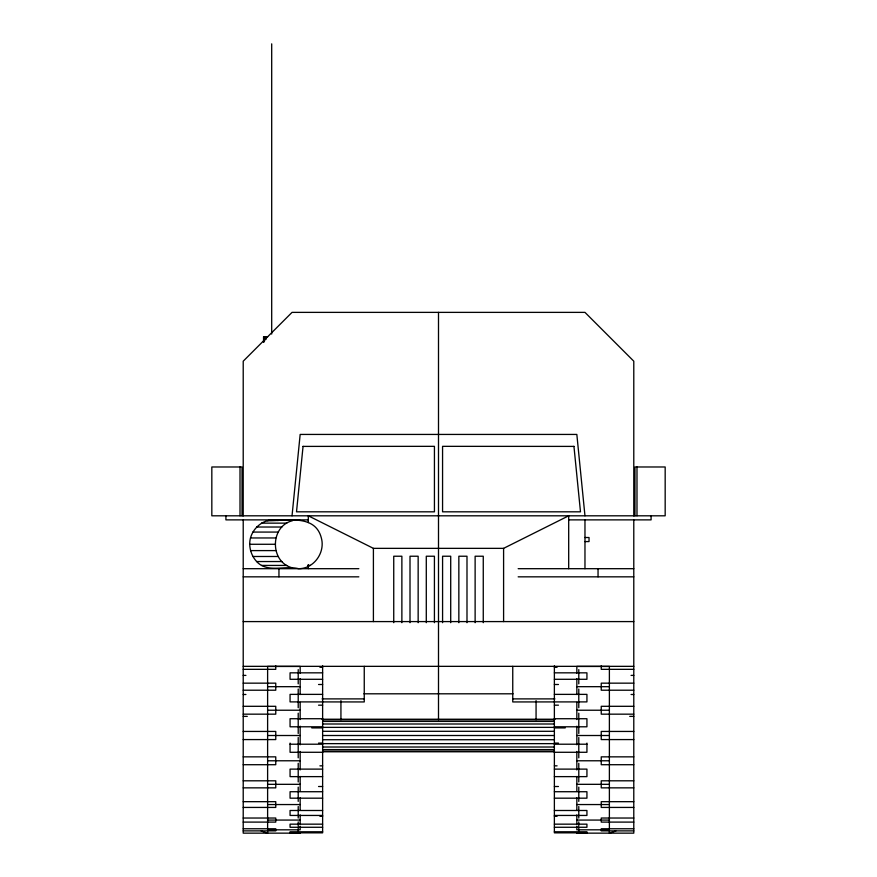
<?xml version="1.0" encoding="UTF-8"?>
<svg xmlns="http://www.w3.org/2000/svg" width="877" height="877" viewBox="0 0 877 877"><rect width="100%" height="100%" fill="white"/><g stroke="black" fill="none" stroke-linecap="round" stroke-linejoin="round"><path stroke-width="1.32" d="M292.03 515.808L300.164 434.433L576.836 434.433L584.97 515.808M303.058 446.338L296.514 511.817L434.433 511.817L434.433 446.338L303.058 446.404M267.189 520.708C285.244 521.245 315.095 513.352 321.344 537.963C325.422 552.477 313.922 568.855 298.564 568.691C284.751 565.106 267.529 573.405 256.621 561.543C252.302 556.807 249.89 550.679 249.715 544.277C249.364 529.807 263.78 516.871 278.173 520.532M292.458 567.857C269.732 562.31 269.732 526.255 292.458 520.708M308.309 522.582L308.309 515.808L373.405 548.355L503.595 548.355L568.691 515.808L568.691 568.691M615.807 831.012L609.383 833.15L609.383 829.817L576.836 829.817L576.836 826.167M267.617 336.79L263.549 336.79L263.549 342.205M573.942 446.404L442.567 446.338L442.567 511.817L580.486 511.817L573.942 446.338M308.309 519.875L225.915 519.875L225.915 515.808M568.691 519.875L651.085 519.875L651.085 515.808M261.499 523.141L286.779 523.141M256.621 527.022L281.89 527.022M252.872 532.076L278.141 532.076M584.97 537.513L589.037 537.513L589.037 541.58L584.97 541.58M250.515 537.963L275.795 537.963M249.715 544.277L274.983 544.277M250.515 550.603L275.795 550.603M252.872 556.489L278.141 556.489M256.621 561.543L281.89 561.543M261.499 565.424L286.779 565.424M307.695 565.424L310.359 565.424M243.214 568.691L358.836 568.691M518.164 568.691L633.786 568.691M243.214 576.836L358.836 576.836M518.164 576.836L633.786 576.836M243.214 621.585L633.786 621.585M243.214 666.345L633.786 666.345M319.908 667.298L322.626 667.298M554.374 667.298L557.092 667.298M243.214 669.337L275.762 669.337L275.762 665.884M633.786 669.337L601.238 669.337L601.238 665.884M322.626 672.834L290.068 672.834L290.068 679.291L322.626 679.291M554.374 672.834L586.932 672.834L586.932 679.291L554.374 679.291M243.214 675.389L245.922 675.389M631.078 675.389L633.786 675.389M243.214 683.161L275.762 683.161L275.762 690.21L243.214 690.21M633.786 683.161L601.238 683.161L601.238 690.21L633.786 690.21M318.548 684.498L322.626 684.498M554.374 684.498L558.452 684.498M267.617 686.68L300.164 686.68M576.836 686.68L609.383 686.68M363.911 693.806L513.089 693.806M243.214 694.485L245.922 694.485M322.626 694.376L290.068 694.376L290.068 701.896L364.251 701.94L364.251 666.345M554.374 694.376L586.932 694.376L586.932 701.896L512.749 701.94L512.749 666.345M631.078 694.485L633.786 694.485M322.089 698.892L364.251 698.892M512.749 698.892L554.911 698.892M318.548 705.174L322.626 705.174M554.374 705.174L558.452 705.174M243.214 706.303L275.762 706.303L275.762 714.163L243.214 714.163M633.786 706.303L601.238 706.303L601.238 714.163L633.786 714.163M267.617 710.227L300.164 710.227M576.836 710.227L609.383 710.227M243.214 716.377L247.281 716.377M629.719 716.377L633.786 716.377M322.626 718.723L290.068 718.723L290.068 726.792L322.626 726.792M554.374 718.723L586.932 718.723L586.932 726.792L554.374 726.792M321.947 719.228L555.053 719.228M322.78 719.787L554.242 719.787M322.78 721.409L554.242 721.409M322.78 723.996L554.242 723.996M322.78 727.373L554.242 727.373M311.773 727.91L322.626 727.91M554.374 727.91L565.226 727.91M243.214 731.44L275.762 731.44L275.762 739.574L243.214 739.574M322.78 731.297L554.242 731.297M633.786 731.44L601.238 731.44L601.238 739.574L633.786 739.574M267.617 735.507L300.164 735.507M322.78 735.507L554.242 735.507M576.836 735.507L609.383 735.507M322.78 739.717L554.242 739.717M318.548 743.104L322.626 743.104M554.374 743.104L558.452 743.104M322.78 743.641L554.242 743.641M290.068 744.211L322.626 744.211M554.374 744.211L586.932 744.211M322.78 747.018L554.242 747.018M322.78 749.594L554.242 749.594M322.78 751.227L554.242 751.227M322.78 751.775L554.242 751.775M322.626 752.28L290.068 752.28L290.068 743.104M554.374 752.28L586.932 752.28L586.932 743.104M243.214 756.851L275.762 756.851L275.762 764.711L243.214 764.711M633.786 756.851L601.238 756.851L601.238 764.711L633.786 764.711M267.617 760.776L300.164 760.776M576.836 760.776L609.383 760.776M319.908 765.84L322.626 765.84M554.374 765.84L557.092 765.84M322.626 769.118L290.068 769.118L290.068 776.627L322.626 776.627M554.374 769.118L586.932 769.118L586.932 776.627L554.374 776.627M243.214 780.804L275.762 780.804L275.762 787.853L243.214 787.853M633.786 780.804L601.238 780.804L601.238 787.853L633.786 787.853M267.617 784.323L300.164 784.323M576.836 784.323L609.383 784.323M318.548 786.516L322.626 786.516M554.374 786.516L558.452 786.516M322.626 791.723L290.068 791.723L290.068 798.18L322.626 798.18M554.374 791.723L586.932 791.723L586.932 798.18L554.374 798.18M243.214 801.677L275.762 801.677L275.762 807.432L243.214 807.432M633.786 801.677L601.238 801.677L601.238 807.432L633.786 807.432M267.617 804.549L300.164 804.549M576.836 804.549L609.383 804.549M322.626 810.491L290.068 810.491L290.068 815.446L322.626 815.446M554.374 810.491L586.932 810.491L586.932 815.446L554.374 815.446M319.908 816.257L322.626 816.257M554.374 816.257L557.092 816.257M243.214 818.033L275.762 818.033L275.762 822.1L243.214 822.1M633.786 818.033L601.238 818.033L601.238 822.1L633.786 822.1M267.617 820.072L300.164 820.072M576.836 820.072L609.383 820.072M322.626 824.161L290.068 824.161L290.068 827.274L322.626 827.274M554.374 824.161L586.932 824.161L586.932 827.274L554.374 827.274M243.214 828.765L275.762 828.765L275.762 830.881L243.214 830.881M633.786 828.765L601.238 828.765L601.238 830.881L633.786 830.881M322.626 831.78L290.068 831.78L290.068 832.843L322.626 832.843L322.626 665.764M554.374 831.78L586.932 831.78L586.932 832.843L554.374 832.843L554.374 665.764M300.164 833.15L243.214 833.15L243.214 520.072M576.836 833.15L633.786 833.15L633.786 520.072M261.193 831.012L267.617 833.15L267.617 829.817L300.164 829.817L300.164 826.167M636.987 466.981L636.987 515.808M634.959 515.808L634.959 466.981L665.172 466.981L665.172 515.808L211.828 515.808L211.828 466.981L242.041 466.981L242.041 515.808M633.786 515.961L633.786 361.192L584.97 312.376L292.03 312.376L243.214 361.192L243.214 515.961M609.383 828.601L609.383 666.454L576.836 666.454L576.836 673.196M598.048 568.691L598.048 576.836M584.97 519.875L584.97 568.691M578.787 669.622L578.787 683.852M578.787 689.048L578.787 707.717M578.787 713.187L578.787 733.49M578.787 737.513L578.787 757.827M578.787 763.297L578.787 781.966M578.787 787.151L578.787 801.381M578.787 806.533L578.787 818.066M578.787 821.892L578.787 825.717M578.787 827.033L578.787 832.317M576.836 678.59L576.836 694.529M576.836 702.378L576.836 719.546M576.836 726.189L576.836 744.814M576.836 751.468L576.836 769.94M576.836 776.474L576.836 791.065M576.836 797.807L576.836 809.723M576.836 814.897L576.836 823.722M536.066 700.624L536.066 719.732M503.595 548.355L503.595 621.585M483.26 622.681L483.26 556.226L475.126 556.226L475.126 622.681M466.992 622.681L466.992 556.226L458.846 556.226L458.846 622.681M450.712 622.681L450.712 556.226L442.578 556.226L442.578 622.681M438.5 312.376L438.5 434.093M438.5 434.433L438.5 666.345M438.5 666.509L438.5 719.732M434.422 622.681L434.422 556.226L426.288 556.226L426.288 622.681M418.154 622.681L418.154 556.226L410.008 556.226L410.008 622.681M401.874 622.681L401.874 556.226L393.74 556.226L393.74 622.681M373.405 548.355L373.405 621.585M340.934 700.624L340.934 719.732M308.309 564.624L308.309 568.691M300.164 673.196L300.164 666.454L267.617 666.454L267.617 828.601M300.164 678.59L300.164 694.529M300.164 702.378L300.164 719.546M300.164 726.189L300.164 744.814M300.164 751.468L300.164 769.94M300.164 776.474L300.164 791.065M300.164 797.807L300.164 809.723M300.164 814.897L300.164 823.722M298.213 669.622L298.213 683.852M298.213 689.048L298.213 707.717M298.213 713.187L298.213 733.49M298.213 737.513L298.213 757.827M298.213 763.297L298.213 781.966M298.213 787.151L298.213 801.381M298.213 806.533L298.213 818.066M298.213 821.892L298.213 825.717M298.213 827.033L298.213 832.317M278.952 568.691L278.952 576.836M271.695 43.85L271.695 334.049M265.939 336.79L265.939 339.498M264.646 336.79L264.646 340.857M263.834 336.79L263.834 342.205M240.013 466.981L240.013 515.808"/></g></svg>
